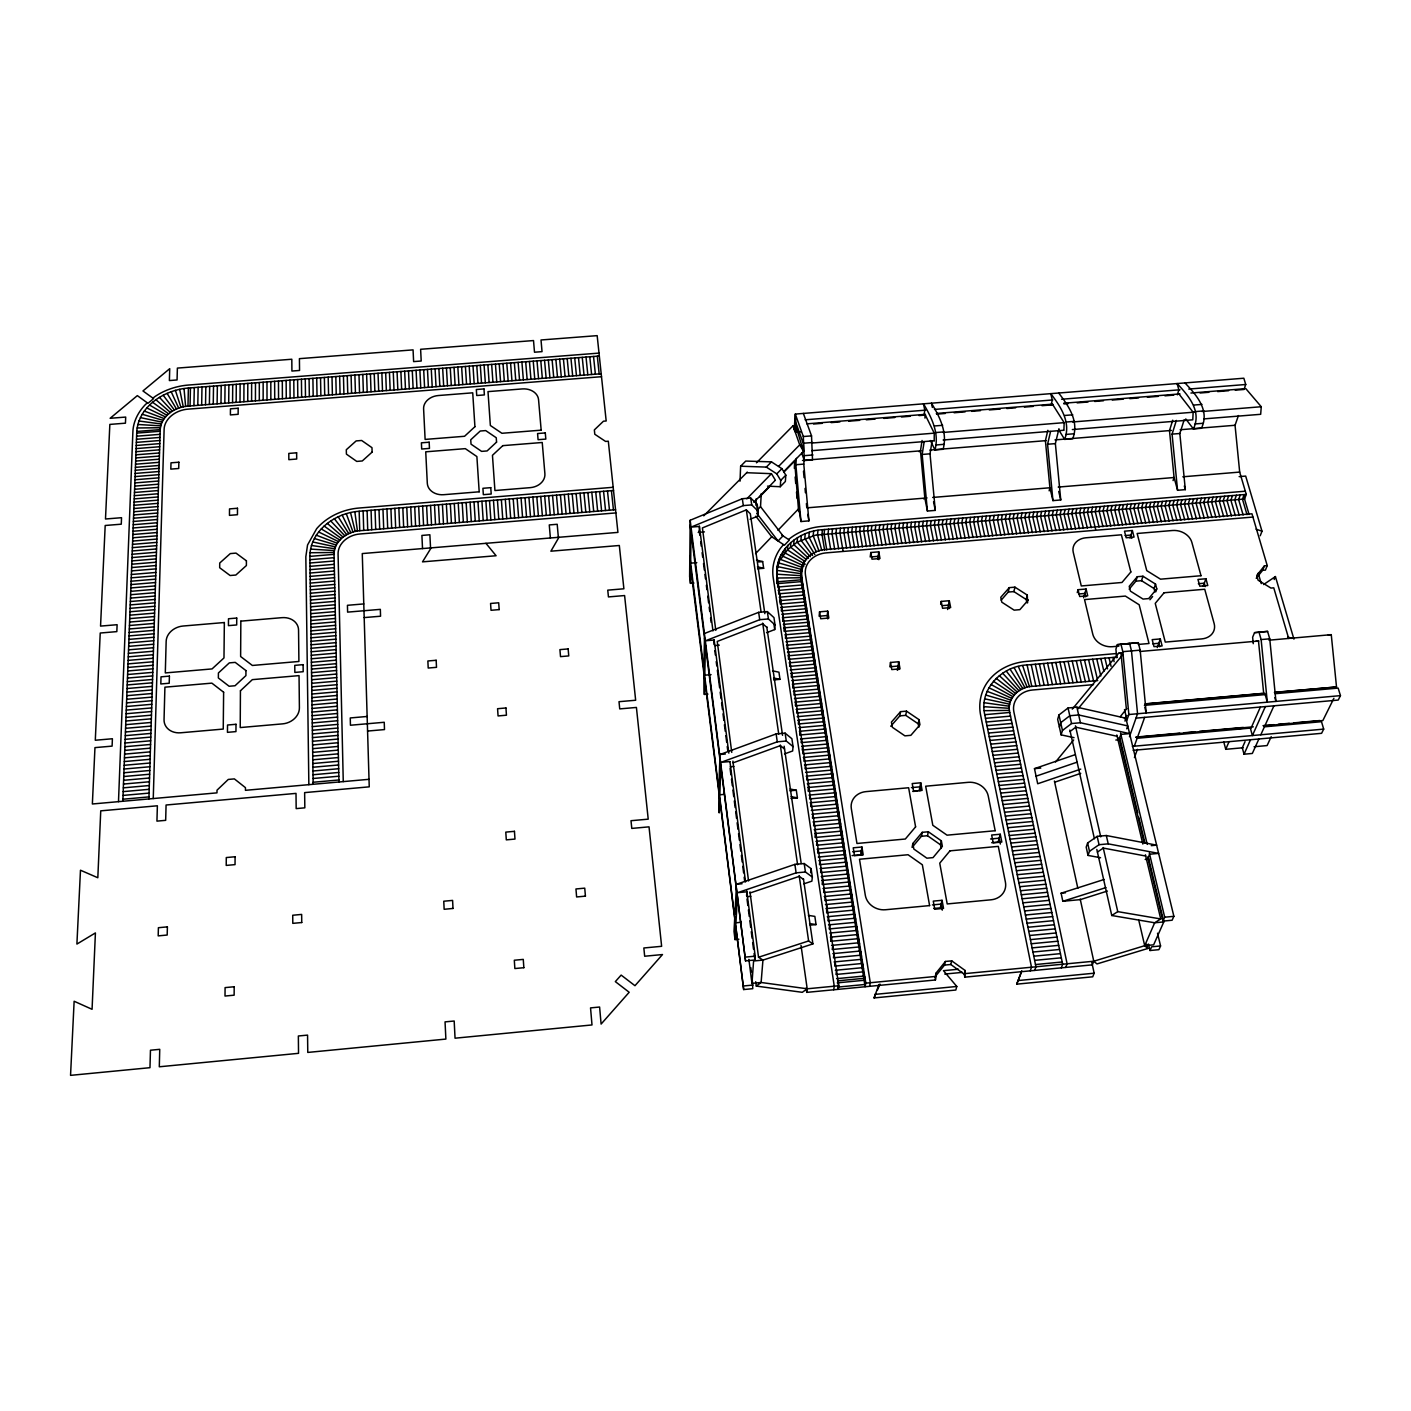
<?xml version="1.0" encoding="UTF-8"?>
<svg xmlns="http://www.w3.org/2000/svg" width="1411" height="1411" viewBox="0 0 1411 1411"><rect width="100%" height="100%" fill="white"/><g stroke="black" fill="none" stroke-linecap="round" stroke-linejoin="round"><path stroke-width="1.5" d="M259.307 400.53L259.307 382.522M251.599 401.13L251.634 383.104M255.444 400.83L255.479 382.822M924.981 418.115L924.999 414.375L934.241 433.159L934.205 440.743M247.736 401.429L247.807 383.404M932.354 407.444L931.472 403.193C939.849 417.092 947.698 432.63 943.095 449.28L934.964 449.933C939.444 433.318 931.754 417.779 923.5 403.828L924.787 410.213L924.029 415.169M240.011 402.029L240.135 384.004M243.874 401.729L243.962 383.704M236.166 402.347L236.29 384.303M232.568 402.611L232.727 384.586M224.843 403.229L225.054 385.185M228.705 402.929L228.882 384.886M750.105 519.283L757.954 516.073L758.218 511.241L757.213 504.38L750.723 498.03L742.327 498.718L690.173 520.271L689.626 576.658L690.455 583.36L693.947 583.06M690.455 583.36L690.632 567.716M691.002 531.894L690.667 563.165L696.787 562.654M220.98 403.528L221.21 385.485M213.255 404.128L213.52 386.085M217.118 403.828L217.365 385.785M209.392 404.428L209.675 386.385M699.309 531.206L699.397 526.426L691.055 527.132L743.315 505.597L751.728 504.909L758.218 511.241M205.53 404.745L205.83 386.685M1097.723 680.578L1031.776 686.399C1018.813 686.84 1006.519 699.08 1009.747 712.467L1062.659 964.207L1061.337 967.84M197.787 405.345L198.14 387.284M201.667 405.045L201.985 386.984M193.924 405.645L194.295 387.584M703.772 672.306L704.354 694.424L707.952 694.106M703.86 667.967L704.495 638.019M148.896 798.943L160.219 429.614C161.136 415.839 175.246 407.021 187.98 406.121L188.386 388.043L599.322 356.031M190.062 405.945L190.45 387.884M704.354 694.424L704.689 679.502M705.429 645.321L704.777 675.181L711.073 674.634M1117.177 657.085L1027.102 664.969C1002.339 665.816 978.775 689.062 984.755 714.689L1035.939 966.782L1034.704 970.415M714.019 644.58L714.142 640.03L705.518 640.77L759.718 619.694L768.413 618.953L775.045 624.932L774.71 629.571L766.561 632.71M153.252 798.555L164.117 429.314A23.634 18.184 -13.2 0 1 187.91 409.155L601.509 376.702M1063.912 430.249L1064.159 422.665L1052.43 404.146M1058.673 393.016C1068.815 406.068 1079.344 421.572 1072.73 438.733L1064.652 439.403C1071.143 422.259 1060.79 406.756 1050.754 393.651L1052.289 400.001L1051.142 404.957M718.728 791.165L719.187 812.912L719.698 798.855M718.869 787.073L719.857 758.801M720.845 766.632L719.839 794.781L724.178 794.393M122.828 801.254L136.779 431.466C138.666 405.98 164.787 389.718 188.386 388.043M118.489 801.642L132.881 431.766A55.152 42.436 -13.2 0 1 145.104 404.869L147.291 402.823M740.017 481.186L740.634 466.212L745.749 461.062L771.464 461.873L781.906 468.628L785.821 475.154L785.363 481.486L780.265 486.724L767.549 486.142M755.89 505.261L756.243 498.718M734.708 918.332L734.002 931.419L735.025 939.585L738.87 939.232M734.919 914.522L736.313 888.26M757.037 507.607L757.213 504.38M735.025 939.585L735.748 926.568M737.389 896.655L735.96 922.794L741.357 922.283M756.878 513.498L778.078 540.995L782.999 535.845L760.529 506.672L761.27 493.585M338.957 781.994L334.054 554.364C334.037 540.977 347.3 531.541 359.734 530.73L615.549 509.688M746.595 895.809L746.842 891.805L737.6 892.669L796.104 872.862L805.434 871.998L812.348 877.078L811.872 881.152L803.811 883.85M1184.958 382.928C1196.563 395.115 1210.074 410.478 1201.414 428.274L1193.389 428.926C1201.925 411.183 1188.609 395.803 1177.091 383.545L1178.873 389.859L1177.338 394.833M313.154 784.287L309.873 556.375C310.014 530.801 335.395 512.81 359.17 511.258L613.52 490.481M752.204 978.528L752.769 988.688L743.668 989.552L689.82 556.41M746.701 890.676L755.202 956.164L754.92 959.991L745.555 960.891L690.173 520.271M780.265 486.724L780.706 480.41L776.773 473.867L766.332 467.094L740.634 466.212M776.791 572.707C776.315 548.473 799.79 530.906 822.419 529.707L1246.266 494.414L1239.687 472.085L1235.048 425.275L1238.452 415.539M776.755 576.535L776.967 573.554M801.713 577.152L801.325 581.614L777.214 583.66L776.826 571.631M778.237 562.195L777.92 566.675L801.519 571.631L801.907 567.151M777.214 583.66L777.514 579.198M779.454 558.544L779.137 563.042L802.154 569.674L801.042 579.815L865.119 986.748L865.79 983.167L801.43 575.353C799.102 561.366 812.648 550.061 825.717 549.549L1251.963 513.798L1267.237 565.617L1265.42 570.097L1262.633 570.326L1256.213 578.281M777.814 585.547L778.025 582.584M803.318 587.329L802.93 591.756L778.731 593.819L778.537 585.988M780.936 554.982L777.002 570.397L801.042 573.642M778.731 593.819L779.048 589.375M782.982 551.63L782.646 556.128L804.041 565.934M804.94 597.541L804.535 601.968L780.265 604.031L780.089 596.2M777.249 577.399L838.769 985.76L807.198 988.794L761.111 982.479L751.957 983.361L753.597 960.997L762.945 960.097L812.895 943.906L803.423 878.718M780.371 602.568L780.6 599.622M785.274 548.42L784.939 552.918L805.258 564.188M794.146 429.861L795.31 414.076L1243.832 378.219L1245.737 384.498L1244.008 389.471L1235.225 390.177M781.623 606.483L781.306 610.875L805.61 608.811L806.016 604.402M795.31 431.925L795.769 425.716L803.547 451.344L783.969 471.397M807.656 614.72L807.233 619.112L782.858 621.21L782.664 613.362M787.832 545.334L787.479 549.849L780.618 559.479L802.947 567.751M782.858 621.21L783.193 616.819M804.305 457.746L803.776 464.096L808.909 520.871L800.972 521.541L795.857 464.73L796.351 458.381M809.244 624.861L808.838 629.235L784.375 631.334L784.199 623.503M790.848 542.582L790.495 547.098L806.633 559.761M784.375 631.334L784.71 626.978M1190.937 393.034L1245.807 388.625L1261.258 406.738L1260.676 414.305L1203.742 418.908M785.768 633.945L785.416 638.301L809.932 636.185L810.337 631.828M794.076 540.007L793.705 544.523L808.503 558.262M787.356 644.439L787.003 648.778L811.572 646.644L811.995 642.305M798.644 511.558L794.622 461.062L783.987 471.962M797.497 537.609L797.127 542.141L810.355 556.71M813.671 652.87L813.23 657.191L788.59 659.325L788.414 651.476M803.353 413.423L811.537 435.876L812.507 459.898L804.323 460.55L803.318 436.528L795.31 414.076L795.998 425.434L794.957 419.014M788.59 659.325L788.943 655.004M790.001 662.094L789.649 666.398L814.341 664.246L814.782 659.942M801.289 535.616L800.901 540.148L812.56 555.546M777.32 565.917L776.685 574.189L800.884 575.688L801.43 569.162M791.624 672.765L791.254 677.051L816.017 674.881L816.458 670.595M801.272 573.272L800.884 577.752L776.667 578.016M801.43 575.353L801.042 579.815L776.932 581.843M805.222 533.834L804.817 538.367L814.852 554.505M818.151 681.319L817.71 685.587L792.859 687.774L792.7 679.926M803.088 566.252L803.335 563.254M792.859 687.774L793.229 683.506M802.259 580.538L801.871 584.983L777.708 587.047M804.164 564.435L804.429 561.455M802.788 583.925L802.4 588.369L778.219 590.433M794.322 690.702L793.934 694.953L818.839 692.766L819.297 688.515M803.864 590.715L803.459 595.16L779.242 597.223M809.297 532.282L808.891 536.815L816.316 551.719M804.393 594.137L804.005 598.564L779.754 600.627M821.008 699.345L820.532 703.578L795.575 705.782L795.398 697.934M795.575 705.782L795.945 701.549M805.469 600.963L805.081 605.39L780.777 607.453M725.342 754.021L720.016 754.497L776.138 733.932L785.116 733.138L791.888 738.747L793.053 746.595L792.647 750.969L784.551 753.897M797.056 708.833L796.651 713.031L821.678 710.827L822.154 706.611M806.563 607.824L806.157 612.233L781.817 614.314M813.6 531.189L813.177 535.721L819.033 551.031M807.11 611.28L806.686 615.672L782.329 617.753M798.697 719.786L798.309 723.984L823.407 721.744L823.883 717.564M808.15 617.93L807.745 622.322L783.334 624.403M808.697 621.387L808.291 625.779L783.846 627.877M817.974 530.342L817.533 534.875L821.802 550.484M825.611 728.57L825.135 732.75L799.966 734.99L799.808 727.141M809.791 628.336L809.385 632.71L784.904 634.809M799.966 734.99L800.354 730.827M810.902 635.303L810.478 639.659L785.945 641.776M801.519 738.482L801.113 742.627L826.335 740.369L826.811 736.225M811.448 638.813L811.025 643.151L786.474 645.268M822.419 529.707L821.978 534.258L824.606 550.096M812.56 645.815L812.119 650.154L787.532 652.288M802.63 745.89L802.224 750.035L827.499 747.777L827.992 743.632M824.553 529.531L824.095 534.081L826.74 549.92M813.106 649.342L812.683 653.663L788.061 655.798M803.194 749.629L802.788 753.739L828.081 751.481L828.574 747.354M814.218 656.397L813.794 660.718L789.119 662.853M804.323 757.09L803.9 761.199L829.245 758.924L829.756 754.814M819.562 611.827L819.121 616.219L827.234 615.531L827.71 611.139L819.562 611.827L820.691 618.741L828.839 618.036L827.71 611.139M828.522 529.213L828.063 533.746L830.709 549.585M815.346 663.487L814.905 667.791L790.178 669.943M805.452 764.586L805.028 768.678L830.426 766.402L830.938 762.293M815.911 667.033L815.452 671.336L790.707 673.488M817.022 674.176L816.581 678.444L791.783 680.613M832.49 528.878L832.014 533.411L834.695 549.249M807.145 775.891L806.722 779.966L832.208 777.673L832.719 773.598M817.586 677.739L817.145 682.007L792.329 684.194M834.501 784.957L833.989 789.014L808.432 791.324L808.291 783.475M818.733 684.917L818.274 689.168L793.405 691.355M836.458 528.543L835.982 533.093L838.663 548.914M808.432 791.324L808.873 787.285M819.862 692.113L819.403 696.364L794.481 698.551M820.426 695.729L819.967 699.962L795.028 702.167M810.02 794.904L809.579 798.926L835.189 796.598L835.718 792.576M840.427 528.208L839.933 532.758L842.984 550.555M821.572 702.978L821.114 707.193L796.121 709.398M811.166 802.559L810.725 806.581L836.388 804.235L836.917 800.213M822.719 710.244L822.243 714.46L797.197 716.682M823.301 713.895L822.825 718.093L797.762 720.315M844.395 527.89L843.884 532.423L846.618 548.244M812.912 814.112L812.454 818.098L838.205 815.752L838.734 811.748M824.447 721.215L823.971 725.413L798.855 727.635M825.029 724.901L824.553 729.064L799.402 731.304M814.076 821.855L813.618 825.823L839.422 823.46L839.951 819.474M848.364 527.555L847.835 532.106L850.586 547.909M826.229 732.521L825.752 736.683L800.548 738.941M841.803 831.132L841.238 835.083L815.364 837.464L815.241 829.615M810.62 872.739L811.096 868.647L804.199 863.532L794.887 864.379L736.542 884.256L742.063 883.745M815.364 837.464L815.84 833.513M852.332 527.22L851.803 531.771L854.555 547.574M827.41 739.928L826.917 744.073L801.66 746.331M817.004 841.344L816.546 845.26L842.473 842.878L843.02 838.945M829.157 751.075L828.663 755.202L803.335 757.478M856.301 526.903L855.754 531.436L858.523 547.239M818.186 849.193L817.727 853.108L843.707 850.71L844.272 846.794M830.338 758.554L829.844 762.663L804.464 764.938M860.269 526.568L859.705 531.118L862.491 546.904M831.52 766.05L831.026 770.141L805.593 772.434M819.932 860.763L819.456 864.643L845.524 862.227L846.089 858.329M832.12 769.824L831.608 773.898L806.157 776.191M821.131 868.7L820.638 872.562L846.759 870.128L847.341 866.266M864.22 526.232L863.655 530.783L866.477 546.586M833.319 777.373L832.79 781.447L807.286 783.74M1080.191 899.019L1093.772 961.226L1092.343 964.859L964.807 977.153L965.265 970.574L951.737 960.856L945.423 961.455L935.793 973.396L935.422 979.975L806.739 992.374L807.198 988.794L801.007 945.37M833.919 781.165L833.39 785.221L807.868 787.532M849.228 878.206L848.646 882.051L822.437 884.503L822.331 876.672M868.188 525.897L867.606 530.448L870.446 546.251M822.437 884.503L822.93 880.658M835.118 788.767L834.589 792.806L808.997 795.116M824.147 888.683L823.636 892.51L849.898 890.041L850.48 886.231M836.317 796.386L835.788 800.425L810.143 802.753M871.857 525.597L871.275 530.148L874.115 545.934M837.517 804.058L836.988 808.062L811.307 810.408M870.199 557.01L870.799 552.512L878.788 551.842L879.988 558.509L871.998 559.179L870.799 552.512M825.364 896.743L824.853 900.535L851.168 898.066L851.75 894.274M875.825 525.262L875.226 529.813L878.083 545.598M838.134 807.903L837.587 811.907L811.872 814.253M853.673 906.409L853.073 910.183L826.67 912.67L826.581 904.839M839.351 815.611L838.804 819.597L813.036 821.96M826.67 912.67L827.181 908.896M879.776 524.945L879.159 529.495L882.051 545.281M840.568 823.354L840.021 827.322L814.2 829.686M828.416 917.044L827.904 920.783L854.343 918.296L854.96 914.54M877.748 559.32L878.788 551.842M841.185 827.234L840.639 831.202L814.782 833.566M883.745 524.61L883.11 529.16L886.02 544.946M829.65 925.228L829.121 928.949L855.63 926.445L856.248 922.706M842.42 835.03L841.856 838.981L815.946 841.362M887.695 524.275L887.06 528.825L889.988 544.611M843.655 842.861L843.09 846.776L817.128 849.175M858.188 935.034L857.571 938.738L830.973 941.26L830.885 933.429M830.973 941.26L831.502 937.557M891.664 523.957L891.011 528.508L893.939 544.276M844.889 850.727L844.325 854.625L818.309 857.041M845.471 854.378L844.907 858.276L818.856 860.692M832.755 945.829L832.208 949.515L858.858 946.975L859.493 943.289M895.615 523.622L894.944 528.173L897.907 543.94M846.706 862.297L846.141 866.178L820.056 868.594M834.007 954.136L833.46 957.787L860.163 955.247L860.798 951.578M847.958 870.234L847.394 874.097L821.237 876.531M899.565 523.287L898.895 527.837L901.876 543.605M835.259 962.478L834.712 966.112L861.468 963.554L862.121 959.903M848.593 874.22L848.011 878.065L821.837 880.517M903.516 522.97L902.828 527.52L905.827 543.27M849.863 882.21L849.263 886.055L823.036 888.489M833.707 989.781L834.254 986.201L773.21 577.734A56.951 47.304 5.8 0 1 780.512 548.209L783.511 544.593M836.529 970.856L835.965 974.472L862.791 971.897L863.444 968.281M907.485 522.634L906.779 527.185L909.795 542.953M851.115 890.253L850.533 894.063L824.253 896.514M932.089 441.079L930.025 453.813L935.281 510.394L927.415 511.047L924.84 498.101L920.466 450.832L922.071 440.479M838.769 985.76L838.205 989.34L838.416 983.485M911.435 522.299L910.712 526.85L913.746 542.618M852.403 898.313L851.803 902.105L825.453 904.574M927.415 511.047L922.159 454.465L924.17 441.714M890.5 662.465L891.787 669.572L900.042 668.849L898.736 661.741L890.5 662.465L889.83 666.768L898.049 666.045L898.684 669.59M853.038 902.352L852.438 906.144L826.07 908.613M861.927 847.006L863.197 854.89L854.502 855.701L853.232 847.817L861.927 847.006L860.692 854.801L852.068 855.613M915.386 521.982L914.645 526.532L917.697 542.283M854.308 910.465L853.708 914.24L827.287 916.727M919.337 521.647L918.596 526.197L921.665 541.947M855.595 918.614L854.995 922.371L828.504 924.875M897.343 670.331L898.736 661.741M923.288 521.312L922.529 525.862L925.616 541.612M856.9 926.798L856.283 930.537L829.739 933.041M857.535 930.907L856.918 934.629L830.356 937.151M927.239 520.994L926.463 525.545L929.567 541.295M858.84 939.144L858.223 942.848L831.59 945.388M931.172 520.659L930.396 525.209L933.518 540.96M860.146 947.434L859.511 951.102L832.843 953.642M890.747 726.259L899.848 715.871L900.571 711.655L906.479 711.144L919.002 719.628L919.954 724.813L910.853 735.325L904.91 735.854L892.352 727.282L891.435 722.079L900.571 711.655M935.123 520.324L934.347 524.892L937.486 540.625M861.451 955.741L860.816 959.392L834.077 961.949M939.073 520.006L938.28 524.557L941.437 540.29M918.861 727.265L918.226 723.825L905.739 715.342L906.479 711.144M862.774 964.083L862.139 967.717L835.33 970.292M943.024 519.671L942.213 524.222L945.388 539.954M864.096 972.479L863.444 976.095L836.6 978.67M946.957 519.336L946.146 523.904L949.338 539.637M864.767 976.677L864.114 980.292L837.234 982.867M865.419 980.892L864.767 984.49L837.869 987.083M950.908 519.019L950.079 523.569L953.289 539.302M954.841 518.684L953.995 523.252L957.24 538.967M918.226 723.825L919.002 719.628M940.661 604.349L941.225 601.421L949.303 600.716L950.661 607.577L942.566 608.282L941.225 601.421M869.617 986.307L870.287 982.726L805.469 575A24.41 20.265 5.8 0 1 826.264 552.865L1252.933 517.061M958.792 518.366L957.928 522.917L961.173 538.632M962.725 518.031L961.861 522.599L965.124 538.314M947.61 609.517L949.303 600.716M966.676 517.696L965.794 522.264L969.075 537.979M958.457 969.234L943.465 970.68L956.799 986.465L955.829 990.028L874.062 997.93L878.982 984.49M970.609 517.378L969.71 521.929L973.026 537.644M919.125 790.865L920.73 782.788L912.212 783.564L913.57 791.165L922.106 790.389L920.73 782.788M974.542 517.043L973.643 521.611L976.959 537.309M912.864 843.478L912.07 847.394L921.418 836.282L922.23 832.331L928.332 831.767L941.349 840.833L942.372 846.388L933.024 857.623L926.886 858.188L913.834 849.034L912.864 843.478L922.23 832.331M978.493 516.726L977.576 521.276L980.91 536.974M982.426 516.391L981.492 520.959L984.843 536.656M986.36 516.056L985.425 520.624L988.794 536.321M990.293 515.738L989.34 520.306L992.727 535.986M994.226 515.403L993.256 519.971L996.677 535.669M941.137 848.452L940.467 844.766L927.503 835.718L928.332 831.767M998.441 515.05L997.471 519.618L1000.893 535.298M1002.374 514.733L1001.387 519.301L1004.826 534.981M1006.308 514.398L1005.302 518.966L1008.777 534.646M1010.241 514.08L1009.218 518.648L1012.71 534.31M1014.156 513.745L1013.133 518.313L1016.643 533.993M940.467 844.766L941.349 840.833M1018.089 513.428L1017.066 517.978L1020.576 533.658M1022.023 513.093L1020.982 517.661L1024.509 533.323M1025.956 512.775L1024.897 517.326L1028.443 532.988M1001.175 600.151L1008.23 592.073L1009.271 587.646L1014.932 587.152L1027.279 595.072L1027.614 602.832M1047.844 430.302L1045.41 440.691L1049.907 487.765L1052.941 500.623L1060.755 499.97L1055.375 443.618L1058.956 428.715M1029.871 512.44L1028.795 517.008L1032.376 532.67M1052.941 500.623L1047.579 444.253L1050.578 431.484M1026.908 602.709L1026.185 599.499L1013.892 591.597L1014.932 587.152M1033.804 512.105L1032.711 516.673L1036.309 532.335M942.072 900.306L943.536 908.402L934.735 909.231L933.288 901.118L942.072 900.306L940.273 907.855L933.729 908.472M1037.72 511.787L1036.626 516.355L1040.242 532M1041.653 511.452L1040.542 516.02L1044.158 531.682M1049.149 490.834L1049.907 487.765L932.689 497.448M1045.569 511.135L1044.457 515.703L1048.091 531.347M1026.185 599.499L1027.279 595.072M1049.484 510.8L1048.355 515.368L1052.024 531.012M935.422 979.975L935.793 973.396M1053.417 510.482L1052.271 515.05L1055.939 530.695M1057.333 510.147L1056.186 514.715L1059.873 530.36M934.893 977.012L944.506 965.089L945.423 961.455M1061.248 509.83L1060.084 514.398L1063.806 530.025M1065.164 509.494L1064 514.08L1067.721 529.707M964.807 977.153L964.26 974.19L950.785 964.489L951.737 960.856M1069.079 509.177L1067.898 513.745L1071.655 529.372M1072.995 508.842L1071.796 513.428L1075.57 529.037M1076.91 508.524L1075.711 513.093L1079.486 528.719M1080.826 508.189L1079.609 512.775L1083.419 528.384M1084.742 507.872L1083.507 512.44L1087.334 528.049M1088.657 507.537L1087.405 512.122L1091.25 527.732M1000.258 834.236L1001.828 842.05L993.203 842.861L991.651 835.03L1000.258 834.236L998.124 842.085L991.704 842.684M964.26 974.19L965.265 970.574M1092.573 507.219L1091.32 511.787L1095.641 529.354M1096.488 506.902L1095.218 511.47L1099.081 527.079M1100.386 506.567L1099.116 511.135L1102.996 526.744M1077.246 592.655L1078.075 589.692L1086.1 589.022L1087.722 595.83L1079.697 596.518L1078.075 589.692M1104.302 506.249L1103.014 510.817L1106.912 526.409M1108.217 505.914L1106.912 510.5L1110.827 526.091M1083.577 597.858L1086.1 589.022M1112.115 505.597L1110.81 510.165L1114.743 525.756M1116.03 505.261L1114.69 509.847L1118.658 525.439M1119.928 504.944L1118.588 509.512L1122.574 525.104M1147.654 857.041L1162.981 921.118L1172.118 920.237L1173.881 916.321L1125.872 718.217L1076.875 707.193L1068.039 707.987L1058.973 714.954L1057.668 719.381L1061.125 734.866L1074.018 737.653M1123.562 504.644L1122.204 509.212L1126.19 524.804M1059.396 727.106L1060.702 722.697L1069.803 715.747L1078.657 714.954L1127.724 725.907L1126.719 728.817M1127.46 504.309L1126.101 508.895L1130.105 524.469M1061.125 734.866L1062.448 730.457L1058.973 714.954M1131.357 503.992L1129.982 508.56L1134.021 524.151M1135.255 503.656L1133.88 508.242L1137.919 523.816M1139.171 503.339L1137.777 507.925L1141.834 523.481M1130.052 538.067L1132.363 530.518L1124.496 531.189L1126.172 537.767L1134.056 537.097L1132.363 530.518M1143.069 503.021L1141.658 507.59L1145.732 523.164M1146.967 502.686L1145.538 507.272L1149.648 522.828M1172.717 420.196L1169.49 430.602L1174.075 477.518L1177.568 490.287L1185.328 489.635L1179.843 433.494L1184.182 419.79M1150.865 502.369L1149.436 506.955L1153.545 522.511M1177.568 490.287L1172.082 434.129L1176.368 420.425M1154.762 502.034L1153.316 506.62L1157.461 522.176M1158.66 501.716L1157.214 506.302L1161.359 521.858M1129.153 589.181L1135.89 581.156L1137.319 576.711L1142.945 576.235L1155.521 584.083L1156.773 588.881L1155.785 591.844M1162.558 501.399L1161.094 505.967L1165.257 521.523M1144.815 707.264L1146.226 712.978L1140.159 650.154L1138.289 642.675L1117.371 644.633L1115.907 649.201L1116.736 657.791M1166.456 501.064L1164.975 505.649L1169.155 521.188M1173.07 480.587L1174.075 477.518L1058.215 487.077M1135.89 581.156L1141.517 580.679L1142.945 576.235M1170.354 500.746L1168.855 505.332L1173.07 520.871M1174.234 500.411L1172.735 504.997L1176.968 520.536M1091.867 962.637L1094.16 973.202L1092.731 976.8L1016.731 984.155L1021.758 970.733M1178.132 500.094L1176.615 504.679L1180.866 520.218M1182.03 499.776L1180.496 504.362L1184.764 519.883M1154.868 591.72L1154.039 588.528L1155.521 584.083M1185.91 499.441L1184.376 504.027L1188.662 519.565M1030.259 970.839L1031.494 967.223L980.592 715.06C978.511 704.53 980.433 693.33 986.13 684.194A57.869 48.856 15.5 0 1 1026.344 661.424L1115.784 653.593M1189.808 499.124L1188.256 503.709L1192.56 519.23M1193.688 498.806L1192.136 503.392L1196.44 518.913M1197.586 498.471L1196.017 503.057L1200.338 518.578M1124.955 721.109L1126.313 717.141L1124.479 709.557M1201.466 498.154L1199.897 502.739L1204.236 518.26M1119.364 738.747L1120.863 734.39L1129.594 733.614L1080.438 722.749L1071.566 723.543L1062.448 730.457M1126.701 720.756L1128.871 714.53L1122.803 651.67L1120.969 644.192M1205.364 497.818L1203.759 502.422L1208.133 517.925M1151.235 845.648L1156.632 845.154L1106.312 835.524L1097.158 836.37L1087.634 842.984L1086.188 847.129L1088.022 855.419L1100.58 857.729M1209.245 497.501L1207.64 502.087L1212.014 517.608M1157.285 647.596L1160.301 638.936L1152.187 639.642L1153.986 646.661L1162.117 645.956L1160.301 638.936M1213.125 497.183L1211.52 501.769L1215.912 517.273M1129.47 736.665L1137.548 713.754L1131.481 650.912L1129.629 643.434L1125.978 643.875M1088.022 855.419L1089.486 851.292L1087.634 842.984M1217.023 496.848L1215.382 501.452L1219.81 516.955M1220.903 496.531L1219.263 501.117L1223.69 516.62M1134.303 746.19L1144.656 717.37M1224.783 496.213L1223.125 500.799L1227.588 516.303M1228.664 495.878L1227.006 500.482L1231.468 515.967M1134.426 757.584L1137.425 749.329M1232.544 495.561L1230.868 500.147L1235.348 515.65M1203.213 586.165L1205.929 578.757L1197.957 579.445L1199.809 586.2L1207.781 585.53L1205.929 578.757M1236.424 495.243L1234.731 499.829L1239.246 515.315M1065.764 967.417L1067.104 963.784L1013.909 712.096A23.67 19.983 15.5 0 1 1014.862 701.761L1016.061 699.433A23.67 19.983 15.5 0 1 1032.57 689.997L1093.543 684.617M1240.304 494.908L1238.611 499.512L1243.126 514.997M1244.185 494.591L1242.474 499.194L1247.007 514.662M1246.266 494.414L1244.537 499.018L815.311 535.175L797.127 542.141L787.479 549.849L804.887 561.366M1016.731 984.155L1021.335 972.373M1260.235 535.739L1261.998 531.241L1245.684 476.089L1239.14 476.618M1262.633 570.326L1264.432 565.864L1267.237 565.617M1147.954 858.294L1149.612 854.219L1158.625 853.39L1108.217 843.849L1099.046 844.713L1089.486 851.292M1274.204 579.533L1275.421 576.57L1293.94 639.148M1274.874 697.616L1275.95 701.408L1269.741 638.813L1267.589 631.387L1254.538 632.657L1252.633 637.261L1253.268 643.681M874.062 997.93L875.755 993.979M877.448 990.028L879.988 984.102M1243.162 747.742L1225.753 749.312L1228.805 742.221M965.812 973.537L1093.772 961.226L1144.709 945.687L1154.674 922.776L1160.724 918.949L1145.397 854.784M1160.565 945.952L1158.89 949.674L1149.983 950.52L1151.623 946.816L1160.565 945.952L1157.531 933.2M1162.981 921.118L1164.71 917.203L1149.312 852.985M1148.483 857.87L1163.793 921.912L1153.651 944.823L1144.709 945.687L1138.748 920.131M1245.049 741.639L1242.297 747.812L1244.043 754.215L1252.333 753.456L1258.894 738.976M1251.557 726.982L1260.393 707.034M1244.043 754.215L1250.516 739.734M1265.35 706.576L1252.404 735.554L1250.34 728.094M1260.799 734.796L1273.939 705.817M1271.205 736.683L1267.096 745.572L1254.044 746.754M1333.906 698.286L1322.848 720.562L1264.15 725.854M1264.45 726.824L1321.507 721.691L1323.694 729.117L1321.596 733.314L1133.139 750.335M1275.015 693.718L1338.157 688.092L1340.45 695.641L1338.228 700.068L1135.996 718.146M558.968 537.274L550.89 551.19L619.323 545.493L623.891 588.793L607.753 590.151L608.441 596.924L624.597 595.548L635.655 700.244L619.006 701.69L619.729 708.904L636.414 707.44L648.213 819.156L630.999 820.708L631.793 828.416L649.025 826.846L661.636 946.305L643.839 947.98L644.668 956.235L662.5 954.542L634.968 985.707L621.14 975.089L615.337 981.615L629.183 992.268L601.104 1024.069L599.604 1007.031L590.539 1007.895L592.003 1024.95L455.047 1038.196L454.183 1021.017L445.047 1021.881L445.876 1039.078L307.774 1052.43L307.563 1035.11L298.356 1035.991L298.532 1053.329L159.302 1066.787L159.743 1049.325L150.466 1050.225L149.972 1067.686L70.55 1075.358L74.13 1001.246L92.068 1009.306L95.419 932.918L76.9 944.082L80.48 870.217L97.818 877.748L100.745 810.849L157.379 805.787L156.938 821.131L165.669 820.338L166.075 805.011L296.01 793.388L296.169 808.609L304.829 807.833L304.635 792.612L369.241 786.844L362.274 553.571L617.93 532.388L608.317 441.202L605.584 441.431L594.789 434.253L594.348 429.914L603.467 421.201L606.183 420.989L597.17 335.642L541.013 339.98L542.036 351.639L534.504 352.221L533.517 340.562L420.619 349.293L421.201 361.022L413.617 361.604L413.07 349.875L299.414 358.659L299.555 370.458L291.918 371.058L291.812 359.241L177.38 368.095L177.063 379.965L169.391 380.564L169.726 368.677L142.952 390.953L153.587 398.607L147.979 403.317L137.343 395.627L110.129 418.291L125.702 417.074L125.438 423.177L109.846 424.411L105.49 519.001L121.54 517.696L121.275 524.186L105.19 525.492L100.551 626.096L117.113 624.703L116.831 631.617L100.234 633.028L95.295 740.246L112.404 738.747L112.104 746.119L94.96 747.618L92.368 803.988L216.977 792.859L217.012 790.178L228.282 779.436L234.367 778.89L245.461 787.655L245.443 790.319L369.012 779.313M431.166 547.856L422.524 561.86L496.09 555.74L485.948 543.323M1264.432 565.864L1256.725 575.423L1258.101 580.186L1270.958 588.07L1273.763 587.823L1288.684 638.46M1120.228 716.7L1126.789 708.622M1124.426 718.64L1127.036 715.412M1055.534 762.011L1073.648 739.964M1078.039 708.798L1122.944 654.475M1072.272 709.151L1118.517 653.328L1120.969 653.064L1126.366 709.133M1156.773 588.881L1148.695 598.581L1143.033 599.075L1130.423 591.138L1129.206 586.341L1137.319 576.711M1149.93 599.763L1152.611 596.536M1028.354 599.904L1019.871 609.658L1014.156 610.152L1001.81 602.18L1000.769 597.329L1009.271 587.646M794.622 461.062L794.375 468.417M755.555 553.623L771.993 536.497M777.972 530.289L798.891 508.507L800.972 521.541M780.706 480.41L785.821 475.154M756.79 510.5L760.529 506.672M776.773 473.867L781.906 468.628M753.844 502.263L774.921 480.657M759.7 496.848L770.318 485.948M746.825 498.824L771.006 474.149M778.555 466.424L799.702 444.835L793.035 425.752L756.437 462.826M766.332 467.094L771.464 461.873M703.754 515.826L747.301 472.085M788.643 539.584L789.507 538.773A56.951 47.304 5.8 0 1 821.89 526.426L1245.313 491.204M1070.173 731.427L1075.746 727.194L1117.124 736.277M152.899 398.114L155.369 396.279A55.152 42.436 -13.2 0 1 188.457 385.044L599.005 353.103M755.714 981.721L756.278 986.077L761.111 982.479L762.945 960.097L758.536 957.24L749.982 891.858M919.196 451.767L920.466 450.832M807.198 988.794L802.295 992.321L756.278 986.077M1097.423 852.085L1103.279 848.064L1145.697 856.036M1263.568 584.56L1275.421 576.57M1096.823 849.422L1111.762 915.51L1117.759 911.629L1160.724 918.949M923.552 498.859L924.84 498.101M764.85 613.679L750.317 513.745L746.331 509.882L702.413 527.926L715.8 630.347M704.583 633.451L758.659 612.339L767.337 611.598L773.969 617.612L775.045 624.932M793.053 746.595L786.28 741.022L777.267 741.816L721.003 762.346L729.928 761.552M733.12 762.822L780.389 745.625L784.551 749.029M1080.755 769.118L1037.702 783.758L1034.475 768.642L1075.27 754.638M1036.08 776.173L1076.981 762.205M1054.67 782.205L1080.755 773.351M750.123 892.969L799.279 876.354L803.529 879.459M758.536 957.24L808.609 940.961L812.895 943.906M1107.388 891.046L1080.315 899.618L1062.818 901.276L1061.107 893.198L1104.107 879.476M1062.818 901.276L1105.942 887.59M1146.773 944.241L1147.76 948.492L1096.964 963.942L1093.772 961.226M1138.289 642.675L1117.371 644.633M1267.589 631.387L1254.538 632.657M1255.755 641.317L1258.489 641.035L1263.692 693.454L1260.94 693.542M1328.245 634.968L1331.261 634.668L1336.517 686.981L1275.667 692.395M874.749 994.402L956.799 986.465M1017.895 980.574L1094.16 973.202M1025.427 915.016L1051.795 912.511M1026.256 919.09L1052.659 916.586M1027.085 923.182L1053.506 920.66M1027.913 927.274L1054.37 924.752M745.802 957.064L755.202 956.164M1164.71 917.203L1173.881 916.321M1028.76 931.383L1055.234 928.861M1163.793 921.912L1154.674 922.776L1111.762 915.51M1029.589 935.493L1056.098 932.971M1030.418 939.62L1056.962 937.08M1031.265 943.747L1057.827 941.208M1032.111 947.892L1058.691 945.352M1032.94 952.037L1059.573 949.48M1033.787 956.199L1060.437 953.642M944.506 965.089L950.785 964.489M743.914 985.936L753.051 985.054M1034.633 960.362L1061.319 957.804M837.552 980.857L863.179 978.405M1035.48 964.542L1062.183 961.985M944.753 974.066L962.284 972.391M865.79 983.167L936.322 976.377M1118.517 653.328L1122.398 652.958M1014.015 858.823L1039.995 856.406M1014.826 862.774L1040.824 860.357M1015.638 866.742L1041.671 864.308M1016.431 870.71L1042.5 868.276M747.142 896.673L750.811 896.32M1145.185 859.458L1148.783 859.123M1017.243 874.697L1043.329 872.263M1018.054 878.7L1044.175 876.249M1018.865 882.686L1045.004 880.235M1019.677 886.708L1045.851 884.238M1020.506 890.729L1046.697 888.26M1021.317 894.75L1047.544 892.281M932.406 904.91L941.172 904.081L942.266 910.148M1061.107 893.198L1065.464 892.793M1022.128 898.789L1048.391 896.302M1022.957 902.828L1049.237 900.341M810.126 925.14L816.052 924.575L814.852 916.392L808.38 915.386M1023.786 906.885L1050.084 904.398M1024.598 910.942L1050.948 908.455M1002.233 800.725L1027.808 798.379M1003.009 804.552L1028.619 802.206M1003.785 808.397L1029.413 806.051M1004.561 812.26L1030.224 809.896M1005.355 816.105L1031.035 813.759M1006.131 819.985L1031.847 817.622M1006.925 823.848L1032.658 821.484M1007.719 827.746L1033.487 825.364M921.418 836.282L927.503 835.718M1008.495 831.626L1034.298 829.245M1009.288 835.524L1035.11 833.143M852.65 851.715L861.31 850.921L861.945 854.854M990.593 838.963L999.182 838.169L1000.364 844.025M1010.029 839.157L1035.868 836.758M1010.823 843.072L1036.697 840.674M1011.616 847.006L1037.526 844.589M1012.428 850.921L1038.337 848.522M1013.221 854.872L1039.166 852.456M989.993 740.44L1015.162 738.182M730.281 766.773L733.843 766.455M990.734 744.144L1015.938 741.886M991.492 747.865L1016.714 745.608M1135.996 737.071L1179.79 733.138M1184.164 732.75L1195.117 731.762M1199.491 731.374L1243.285 727.423M1263.004 725.66L1273.939 724.672M1278.331 724.284L1289.266 723.296M1293.658 722.891L1319.938 720.527M1135.89 737.389L1253.285 726.824M1231.186 729.311L1243.691 728.182M1264.521 726.312L1270.764 725.748M1115.836 740.034L1120.175 739.646M1137.213 738.27L1251.292 728.005M992.25 751.587L1017.49 749.329M993.009 755.326L1018.283 753.051M1132.363 746.366L1323.694 729.117M993.767 759.065L1019.059 756.79M994.526 762.822L1019.853 760.529M995.302 766.561L1020.647 764.268M996.06 770.335L1021.423 768.043M789.86 790.795L796.298 790.213L797.409 797.85L790.971 798.432M1034.475 768.642L1040.807 768.06M996.819 774.11L1022.217 771.799M997.595 777.884L1023.01 775.574M911.435 787.62L919.919 786.844L920.607 790.636M998.353 781.676L1023.804 779.348M912.794 791.448L917.009 791.06M999.129 785.468L1024.598 783.14M999.905 789.26L1025.409 786.95M1000.681 793.07L1026.203 790.742M1001.457 796.898L1027.014 794.569M124.468 757.83L150.236 755.573M312.536 741.286L338.04 739.047M124.327 761.552L150.113 759.294M312.589 744.973L338.111 742.733M124.186 765.291L150.007 763.016M312.642 748.677L338.199 746.419M124.045 769.03L149.883 766.755M312.695 752.363L338.27 750.105M123.903 772.769L149.778 770.494M312.748 756.084L338.358 753.827M123.762 776.526L149.654 774.233M312.801 759.806L338.428 757.531M123.621 780.301L149.548 777.99M312.854 763.527L338.517 761.252M123.48 784.057L149.425 781.765M312.907 767.249L338.587 764.974M899.848 715.871L905.739 715.342M123.339 787.849L149.319 785.539M312.96 771.006L338.675 768.713M984.755 714.689L1009.747 712.467M123.198 791.624L149.196 789.313M313.013 774.745L338.746 772.452M1145.309 703.824L1261.275 693.506M1274.398 692.342L1336.517 686.981M985.495 718.34L1010.523 716.118M1145.291 704.001L1264.803 693.365M123.057 795.416L149.09 793.105M313.083 778.502L338.834 776.209M1144.392 705.359L1266.302 694.494M986.254 722.009L1011.281 719.786M122.916 799.226L148.966 796.898M313.136 782.258L338.922 779.966M986.995 725.677L1012.057 723.437M1128.871 714.53L1340.45 695.641M987.735 729.364L1012.833 727.124M988.494 733.05L1013.609 730.792M989.234 736.736L1014.386 734.496M126.814 695.694L152.123 693.506M311.655 679.749L336.7 677.58M714.989 645.55L719.275 645.18M126.673 699.292L152.018 697.105M311.708 683.312L336.788 681.143M126.549 702.89L151.912 700.703M311.76 686.875L336.859 684.705M126.408 706.505L151.806 704.301M311.813 690.455L336.947 688.268M126.267 710.121L151.683 707.916M311.849 694.036L337.017 691.849M126.126 713.737L151.577 711.532M311.902 697.634L337.088 695.447M126.002 717.37L151.471 715.165M311.954 701.214L337.176 699.027M125.861 721.021L151.365 718.799M312.007 704.83L337.247 702.625M125.72 724.672L151.242 722.45M312.06 708.445L337.317 706.241M125.579 728.323L151.136 726.101M312.113 712.061L337.405 709.856M125.438 731.992L151.03 729.752M312.166 715.694L337.476 713.472M1118.87 646.132L1112.415 646.697A16.791 13.757 16 0 1 1092.767 634.121L1084.53 599.587L1125.378 596.077L1139.171 604.772L1149.013 643.504L1138.254 644.439M1152.716 643.804L1158.784 643.275L1159.683 646.785M125.314 735.66L150.906 733.42M312.219 719.328L337.564 717.105M773.757 679.89L779.983 679.344L778.943 672.2L772.575 670.825M367.142 716.471L350.263 717.952L350.439 725.236L384.233 722.273L384.498 729.575L367.565 731.057M1122.803 651.67L1140.159 650.154M1259 632.146L1261.134 639.571L1269.741 638.813M125.173 739.329L150.801 737.089M312.272 722.961L337.635 720.739M1139.859 651.494L1258.824 641M1268.983 640.188L1331.261 634.668M125.032 743.015L150.677 740.775M312.325 726.612L337.723 724.39M124.891 746.719L150.571 744.461M312.378 730.263L337.793 728.041M124.75 750.405L150.466 748.147M312.431 733.932L337.882 731.709M124.609 754.127L150.342 751.851M312.484 737.6L337.952 735.378M129.071 635.902L153.958 633.786M310.79 620.523L335.43 618.441M364.179 617.595L380.564 616.219L380.335 609.358L347.6 612.127L347.441 605.301L363.773 603.926M128.948 639.377L153.852 637.261M310.843 623.962L335.501 621.881M128.807 642.852L153.746 640.735M310.896 627.419L335.589 625.32M128.683 646.344L153.64 644.227M310.949 630.876L335.659 628.777M128.542 649.836L153.534 647.72M311.002 634.333L335.73 632.234M128.419 653.346L153.429 651.212M311.037 637.807L335.8 635.691M128.278 656.856L153.323 654.722M311.09 641.282L335.889 639.165M128.154 660.383L153.217 658.231M311.143 644.774L335.959 642.658M128.013 663.893L153.111 661.759M311.196 648.266L336.03 646.132M1008.23 592.073L1013.892 591.597M127.89 667.438L152.988 665.286M311.249 651.759L336.1 649.624M127.748 670.966L152.882 668.814M311.302 655.268L336.188 653.134M127.607 674.511L152.776 672.359M311.355 658.778L336.259 656.644M942.407 605.654L948.457 605.143L949.127 608.564M1078.833 593.96L1084.83 593.449L1085.641 596.853M1198.345 583.713L1204.288 583.202L1205.223 586.588M127.484 678.074L152.67 675.904M311.39 662.288L336.329 660.154M127.343 681.636L152.564 679.467M311.443 665.816L336.4 663.681M127.219 684.952L152.459 682.783M311.496 669.096L336.471 666.962M127.078 688.515L152.353 686.346M311.549 672.641L336.559 670.49M126.955 692.095L152.247 689.926M311.602 676.186L336.629 674.035M131.382 574.489L155.845 572.46M309.909 559.691L334.125 557.68M131.258 577.84L155.739 575.811M309.961 563.007L334.195 560.996M698.18 532.388L704.424 531.876M131.135 581.209L155.633 579.163M310.014 566.34L334.266 564.329M131.011 584.577L155.527 582.531M310.067 569.674L334.336 567.663M130.888 587.946L155.422 585.9M310.103 573.025L334.407 570.996M130.747 591.332L155.316 589.287M310.155 576.376L334.478 574.348M130.623 594.719L155.228 592.673M310.208 579.727L334.548 577.699M130.5 598.105L155.122 596.059M310.261 583.096L334.636 581.05M130.376 601.509L155.016 599.446M310.297 586.465L334.707 584.419M130.235 604.913L154.91 602.85M310.349 589.833L334.777 587.787M130.112 608.335L154.804 606.271M310.402 593.22L334.848 591.174M129.988 611.757L154.699 609.675M310.455 596.606L334.918 594.56M758.642 561.931L762.663 561.596L763.651 568.298L757.619 568.809M129.847 615.178L154.593 613.115M310.491 600.01L334.989 597.947M129.724 618.618L154.487 616.536M310.543 603.414L335.06 601.351M872.192 556.834L878.153 556.34L878.771 559.673M1125.096 535.563L1130.969 535.051L1131.816 538.349M129.6 622.057L154.381 619.976M310.596 606.818L335.148 604.755M129.459 625.514L154.275 623.415M310.649 610.222L335.218 608.159M129.336 628.971L154.169 626.872M310.702 613.662L335.289 611.58M129.195 632.428L154.064 630.329M310.737 617.083L335.359 615.002M802.506 460.427L921.066 450.797M929.849 450.074L1046.221 440.62M1055.005 439.897L1171.377 430.443M1180.16 429.738L1235.048 425.275M133.639 514.98L157.662 513.022M133.516 518.225L157.556 516.267M795.857 464.73L803.776 464.096M922.159 454.465L930.025 453.813M1047.579 444.253L1055.375 443.618M1172.082 434.129L1179.843 433.494M133.392 521.47L157.468 519.495M133.269 524.716L157.362 522.74M613.185 487.289L359.064 508.031A54.782 44.57 -10.8 0 0 316.664 528.684L307.545 544.981L305.834 556.71L308.85 784.675M133.145 527.979L157.256 526.003M133.022 531.241L157.168 529.266M132.899 534.504L157.062 532.529M132.775 537.785L156.956 535.81M132.652 541.066L156.868 539.073M132.528 544.364L156.762 542.371M132.405 547.644L156.656 545.651M132.281 550.96L156.55 548.95M615.884 512.916L359.823 533.993A22.4 18.22 -10.8 0 0 342.414 542.547L340.845 544.646A22.4 18.22 -10.8 0 0 338.076 554.029L343.261 781.606M132.158 554.258L156.462 552.265M132.034 557.574L156.356 555.564M131.893 560.908L156.251 558.897M927.045 497.924L806.792 507.854L806.404 503.551M1182.841 476.795L1239.687 472.085M131.77 564.224L156.145 562.213M131.646 567.557L156.057 565.546M131.523 570.908L155.951 568.88M309.873 556.375L334.054 554.364M135.897 454.818L159.496 452.949M135.791 457.94L159.408 456.07M135.668 461.08L159.302 459.192M135.544 464.219L159.214 462.314M135.438 467.358L159.108 465.454M135.315 470.269L159.02 468.381M135.209 473.426L158.932 471.521M805.134 419.808L925.704 410.142M934.47 409.437L1052.835 399.948M1061.601 399.242L1179.984 389.771M1188.75 389.066L1245.737 384.498M135.086 476.583L158.826 474.678M806.863 423.847L925.387 414.34M936.357 413.458L1052.677 404.128M1063.647 403.246L1179.966 393.916M813.565 424.023L822.348 423.318M831.132 422.612L839.915 421.907M848.699 421.201L859.687 420.319M866.266 419.808L875.067 419.102M883.85 418.397L894.821 417.515M901.417 416.986L910.201 416.28M918.984 415.575L925.563 415.046M936.551 414.164L945.335 413.458M954.118 412.753L965.106 411.871M971.685 411.342L980.469 410.636M989.252 409.931L1000.24 409.049M1006.819 408.52L1015.603 407.814M1024.404 407.109L1033.187 406.403M1041.971 405.698L1052.941 404.816M1063.929 403.934L1068.321 403.581M1077.104 402.876L1088.075 401.994M1094.671 401.465L1103.455 400.759M1112.238 400.054L1123.227 399.172M1129.805 398.643L1138.589 397.937M1147.372 397.232L1158.36 396.35M1164.939 395.821L1173.74 395.115M1200.091 392.999L1208.874 392.293M1217.658 391.588L1228.628 390.706M134.962 479.758L158.737 477.853M134.839 482.932L158.632 481.01M793.035 425.752L796.827 432.154L800.848 431.837M134.733 486.107L158.543 484.185M134.609 489.282L158.438 487.359M803.318 436.528L811.537 435.876M934.488 425.963L942.654 425.311M1064.688 415.469L1072.783 414.816M1193.935 405.045L1201.978 404.41M134.486 492.474L158.349 490.552M134.362 495.667L158.244 493.744M804.411 443.16L812.648 442.49M935.828 432.542L944.012 431.889M1066.293 422.012L1074.406 421.342M1195.787 411.536L1203.848 410.901M811.554 443.072L934.399 433.142M943.183 432.436L1063.841 422.683M1072.607 421.977L1195.452 412.047M1202.031 411.518L1261.258 406.738M134.239 498.877L158.155 496.937M134.116 502.087L158.05 500.147M133.992 505.297L157.961 503.357M811.748 450.673L934.382 440.743M943.148 440.02L1063.577 430.267M1072.342 429.561L1192.789 419.808L1193.142 412.241L1178.961 393.986M133.886 508.524L157.856 506.567M804.729 455.63L812.948 454.959M935.775 444.994L943.941 444.324M1065.869 434.429L1073.983 433.777M1195.011 423.953L1203.054 423.3M133.763 511.752L157.75 509.794M187.98 406.121L601.192 373.739M136.779 431.466L160.219 429.614M136.726 433.106L160.166 431.255M136.602 436.193L160.06 434.341M136.497 439.28L159.972 437.428M136.373 442.384L159.884 440.514M136.25 445.488L159.778 443.618M136.144 448.592L159.69 446.723M136.02 451.696L159.602 449.827M984.243 710.685L1009.465 710.386M137.202 427.974L160.431 427.727M310.103 552.742L334.16 552.477M746.666 472.72L771.464 473.673L775.38 480.181M137.908 424.482L160.783 425.857M310.632 549.108L334.425 550.59M984.049 706.699L1009.341 708.304M138.895 421.007L161.313 423.988M311.425 545.51L334.83 548.703M984.137 702.713L1009.376 706.223M809.561 923.57L816.052 924.575M791.13 796.686L797.409 797.85M790.001 789.031L796.298 790.213M140.447 417.621L162.124 422.154M312.783 541.983L335.518 546.868M984.825 698.851L1009.729 704.195M773.616 677.985L779.983 679.344M757.46 566.799L763.651 568.298M756.49 560.079L762.663 561.596M142.246 414.305L163.094 420.355M985.813 695.041L1010.241 702.219M314.424 538.543L336.365 545.052M1256.072 529.16L1261.998 531.241M1287.802 636.943L1291.894 638.425M987.1 691.337L1010.893 700.262M144.292 411.06L164.187 418.608M316.311 535.175L337.335 543.288M988.935 687.827L1011.846 698.427M146.85 408.008L165.546 416.95M318.692 532L338.569 541.63M991.051 684.476L1012.922 696.681M149.601 405.063L167.027 415.363M321.302 528.949L339.91 540.043M1141.517 580.679L1154.039 588.528M781.782 535.051L789.349 540.043L784.445 545.193L771.729 536.78L755.82 516.179M993.415 681.266L1014.156 694.988M152.582 402.258L168.632 413.846M324.124 526.038L341.409 538.508M996.254 678.391L1015.638 693.471M327.37 523.428L343.085 537.132M155.951 399.754L170.449 412.488M766.861 627.419L762.787 623.768L717.247 641.441L731.762 752.398M999.341 675.71L1017.243 692.06M1144.709 945.687L1147.76 948.492M330.774 520.994L344.866 535.845M1002.621 673.206L1018.954 690.755M159.496 397.408L172.354 411.201M1006.29 671.125L1020.876 689.644M334.354 518.719L346.736 534.663M1185.769 418.944L1193.389 428.926M163.182 395.221L174.347 410.019M1010.117 669.273L1022.887 688.674M338.234 516.832L348.764 533.658M1058.867 430.108L1064.652 439.403M167.151 393.404L176.498 409.031M799.702 444.835L803.547 451.344L803.353 443.724L796.615 424.676L796.827 432.154M1014.121 667.65L1024.968 687.827M342.203 515.156L350.845 532.776M930.396 440.514L934.964 449.933M171.225 391.799L178.703 408.149M1018.354 666.503L1027.19 687.21M346.295 513.692L352.997 532M801.66 452.913L804.323 460.55M175.387 390.371L180.943 407.391M1022.693 665.622L1029.466 686.751M1243.602 495.808L1249.088 514.486M1258.224 573.148L1261.258 583.625M1265.191 694.6L1267.325 702.167L1261.134 639.571M1184.323 485.984L1185.328 489.635M1223.778 741.957L1225.753 749.312M350.545 512.652L355.219 531.453M1113.085 657.438L1114.126 661.706M1109.011 657.791L1111.074 666.327M1104.919 658.161L1107.494 668.832M1120.546 733.103L1147.249 844.413M1100.827 658.514L1103.896 671.319M1119.875 738.359L1137.742 813.053M1138.765 817.322L1144.903 842.931M1119.046 737.459L1144.074 842.102M1058.709 491.416L1060.755 499.97M1116.807 734.99L1142.857 844.078M1096.753 658.866L1100.809 675.957M1092.661 659.219L1097.211 678.444M1088.569 659.59L1093.596 680.949M1084.477 659.942L1089.486 681.319M1148.483 944.082L1149.983 950.52M1080.385 660.295L1085.376 681.672M1076.293 660.665L1081.249 682.042M1072.201 661.018L1077.14 682.395M1068.109 661.371L1073.013 682.765M1076.875 707.193L1080.438 722.749M1106.312 835.524L1108.217 843.849M1064.017 661.741L1068.903 683.136M1075.447 725.818L1100.739 836.882M1103.173 847.552L1117.759 911.629M1059.908 662.094L1064.776 683.488M1068.039 707.987L1071.566 723.543M1097.158 836.37L1099.046 844.713M1055.816 662.447L1060.666 683.859M1069.855 730.051L1094.425 838.769M1051.724 662.817L1056.539 684.212M1047.615 663.17L1052.412 684.582M1043.523 663.54L1048.285 684.952M1039.413 663.893L1044.158 685.305M1035.321 664.246L1040.03 685.675M1031.212 664.616L1035.903 686.046M1054.405 781.024L1077.845 888.295M1027.102 664.969L1031.776 686.399M179.691 389.383L183.271 406.844M933.553 501.769L935.281 510.394M827.234 615.531L827.798 618.97M807.85 514.362L808.909 520.871M811.096 868.647L812.348 877.078M756.949 509.23L757.954 516.073M773.916 624.068L774.71 629.571M750.723 498.03L751.728 504.909M767.337 611.598L768.413 618.953M785.116 733.138L786.28 741.022M804.199 863.532L805.434 871.998M766.755 626.713L782.558 735.343M784.146 746.207L801.201 863.514M746.331 509.882L761.111 612.215M762.681 623.098L778.731 734.126M780.301 745.008L797.603 864.749M799.173 875.649L808.609 940.961M742.327 498.718L743.315 505.597M758.659 612.339L759.718 619.694M776.138 733.932L777.267 741.816M794.887 864.379L796.104 872.862M806.122 988.07L806.739 992.374M354.831 511.84L357.459 531.03M732.891 761.111L748.553 880.975M699.362 526.127L712.961 630.911M714.089 639.642L728.834 753.157M729.963 761.887L745.555 881.946M699.274 530.889L699.838 535.245M700.685 541.789L701.249 546.145M702.096 552.671L702.66 557.028M703.507 563.553L704.354 570.097M704.918 574.453L705.482 578.81M706.347 585.336L706.911 589.692M707.758 596.236L708.604 602.762M709.169 607.118L709.733 611.474M710.58 618.018L711.144 622.374M714.813 650.683L715.377 655.039M716.224 661.583L716.788 665.939M717.352 670.296L719.61 687.721M720.174 692.078L721.021 698.604M721.585 702.96L722.432 709.504M722.996 713.86L723.843 720.386M724.407 724.743L725.254 731.286M725.818 735.642L726.665 742.168M727.229 746.525L727.794 750.881M730.069 768.307L730.916 774.851M731.48 779.207L732.327 785.733M732.891 790.089L733.738 796.633M734.302 800.989L735.149 807.515M735.713 811.872L736.56 818.415M737.124 822.772L737.971 829.298M738.535 833.654L739.382 840.198M739.946 844.554L740.793 851.08M741.357 855.436L742.204 861.98M742.768 866.336L743.615 872.862M744.179 877.219L744.743 881.575M747.001 899.001L747.848 905.545M748.412 909.901L749.259 916.427M749.823 920.783L750.687 927.327M751.252 931.683L752.098 938.209M752.663 942.566L753.509 949.109M754.074 953.466L754.92 959.991M750.811 967.629L751.357 971.985M748.888 959.374L751.957 983.361M690.12 525.051L745.555 960.891M689.767 560.961L743.668 989.552M597.312 356.189L599.164 373.897M611.422 490.64L613.432 509.865M593.537 356.489L595.371 374.18M607.488 490.975L609.481 510.182M589.78 356.789L591.597 374.479M603.573 491.293L605.548 510.517M586.024 357.071L587.805 374.779M599.657 491.61L601.597 510.835M582.249 357.371L584.031 375.079M595.742 491.928L597.664 511.152M578.492 357.653L580.238 375.379M591.809 492.245L593.714 511.487M574.718 357.953L576.446 375.661M587.893 492.562L589.78 511.805M570.944 358.253L572.672 375.961M583.96 492.898L585.83 512.122M567.187 358.535L568.88 376.261M580.044 493.215L581.879 512.458M563.412 358.835L565.088 376.561M576.111 493.533L577.928 512.775M559.638 359.135L561.296 376.86M572.196 493.85L573.977 513.11M555.881 359.417L557.504 377.16M568.263 494.167L570.026 513.428M552.107 359.717L553.712 377.442M564.329 494.485L566.076 513.763M803.476 471.203L804.076 477.676M805.046 488.453L805.434 492.756M795.151 477.006L795.733 483.444M796.51 492.051L797.092 498.489M548.332 360.017L549.92 377.742M560.414 494.82L562.125 514.08M184.03 388.607L185.617 406.421M544.558 360.299L546.128 378.042M556.481 495.138L558.174 514.398M558.35 537.326L557.204 524.275L549.267 524.927L550.378 537.979M540.783 360.599L542.335 378.342M552.548 495.455L554.223 514.733M537.009 360.899L538.543 378.642M548.614 495.772L550.272 515.05M533.235 361.181L534.751 378.942M544.681 496.108L546.322 515.385M529.46 361.481L530.942 379.242M540.748 496.425L542.353 515.703M525.686 361.78L527.15 379.541M536.815 496.743L538.402 516.038M521.911 362.063L523.358 379.824M532.882 497.06L534.452 516.355M518.137 362.362L519.548 380.123M528.949 497.377L530.483 516.673M514.345 362.662L515.756 380.423M525.015 497.713L526.532 517.008M510.57 362.944L511.946 380.723M521.065 498.03L522.564 517.326M506.796 363.244L508.154 381.023M517.131 498.348L518.613 517.661M503.004 363.544L504.344 381.323M513.198 498.665L514.645 517.978M499.229 363.826L500.552 381.623M509.248 499L510.676 518.313M495.437 364.126L496.743 381.922M505.314 499.318L506.725 518.631M491.663 364.426L492.933 382.222M501.364 499.635L502.757 518.966M487.871 364.708L489.123 382.504M497.43 499.953L498.788 519.283M484.079 365.008L485.331 382.804M493.48 500.288L494.82 519.618M480.304 365.308L481.521 383.104M489.529 500.605L490.852 519.936M476.795 365.572L477.976 383.386M485.878 500.905L487.183 520.236M473.002 365.872L474.167 383.686M481.927 501.222L483.197 520.571M469.21 366.172L470.357 383.986M477.976 501.54L479.229 520.888M465.418 366.472L466.547 384.286M474.025 501.875L475.26 521.223M461.626 366.754L462.737 384.586M470.092 502.193L471.292 521.541M457.834 367.054L458.928 384.886M466.141 502.51L467.323 521.876M454.042 367.354L455.118 385.185M462.191 502.845L463.355 522.193M450.25 367.654L451.308 385.485M458.24 503.163L459.369 522.529M446.458 367.936L447.481 385.767M454.289 503.48L455.4 522.864M442.666 368.236L443.671 386.067M450.321 503.798L451.432 523.181M438.874 368.536L439.862 386.367M446.37 504.133L447.446 523.516M435.082 368.835L436.034 386.667M442.419 504.45L443.477 523.834M431.272 369.118L432.225 386.967M438.468 504.768L439.491 524.169M427.48 369.417L428.397 387.267M434.5 505.103L435.505 524.486M423.688 369.717L424.588 387.566M430.549 505.42L431.537 524.821M430.549 547.909L429.879 534.769L421.907 535.439L422.524 548.579M419.878 370.017L420.76 387.866M426.598 505.738L427.551 525.139M416.086 370.299L416.95 388.166M422.63 506.073L423.565 525.474M412.277 370.599L413.123 388.466M418.679 506.39L419.578 525.792M408.484 370.899L409.296 388.766M414.711 506.708L415.592 526.127M404.675 371.199L405.468 389.066M410.742 507.043L411.624 526.462M400.883 371.499L401.659 389.365M406.791 507.36L407.638 526.779M397.073 371.781L397.831 389.665M402.823 507.678L403.652 527.114M393.263 372.081L394.004 389.965M398.854 508.013L399.648 527.432M389.454 372.381L390.177 390.265M394.886 508.33L395.662 527.767M385.662 372.68L386.349 390.565M390.918 508.665L391.676 528.102M381.852 372.98L382.522 390.865M386.949 508.983L387.69 528.419M378.042 373.262L378.695 391.164M382.981 509.3L383.704 528.755M374.232 373.562L374.867 391.464M379.012 509.636L379.7 529.072M370.423 373.862L371.022 391.764M375.044 509.953L375.714 529.407M366.613 374.162L367.195 392.064M371.075 510.271L371.71 529.742M362.803 374.462L363.368 392.364M367.107 510.606L367.724 530.06M358.994 374.762L359.54 392.664M363.138 510.923L363.721 530.395M359.17 511.258L359.734 530.73M354.902 375.079L355.431 392.999M351.092 375.361L351.586 393.299M347.265 375.661L347.759 393.598M343.455 375.961L343.914 393.898M339.645 376.261L340.086 394.198M335.818 376.561L336.241 394.498M332.008 376.86L332.396 394.798M328.181 377.143L328.569 395.098M324.371 377.442L324.724 395.397M320.544 377.742L320.879 395.697M316.717 378.042L317.034 395.997M312.907 378.342L313.189 396.297M309.08 378.642L309.344 396.597M305.252 378.942L305.499 396.897M301.425 379.242L301.654 397.196M297.615 379.524L297.809 397.514M293.788 379.824L293.964 397.814M289.961 380.123L290.119 398.114M286.133 380.423L286.274 398.413M282.306 380.723L282.412 398.713M278.461 381.023L278.567 399.013M274.634 381.323L274.722 399.313M270.806 381.623L270.859 399.613M266.979 381.922L267.014 399.913M263.151 382.222L263.151 400.23M245.955 670.595L245.92 675.604L235.037 685.746L229.111 686.257L218.352 677.968L218.423 672.959L229.305 662.888L235.214 662.376L245.955 670.595M246.414 560.82L246.396 565.529L235.849 575.035L230.099 575.512L219.675 567.733L219.728 563.024L230.293 553.588L236.007 553.112L246.414 560.82M240.434 690.773L240.223 727.565L282.623 723.861A17.073 14.304 -16.4 0 0 299.397 707.863L299.044 675.622L252.34 679.643L240.434 690.773M240.84 621.14L240.628 656.521L252.375 665.463L298.903 661.477L298.55 630.064A16.667 13.704 -14.6 0 0 281.971 617.665L240.84 621.14M234.191 986.748L234.138 995.178L225.002 996.043L225.09 987.612L234.191 986.748M235.09 856.759L235.037 864.626L226.219 865.419L226.289 857.553L235.09 856.759M236.007 724.284L235.954 731.603L227.453 732.344L227.524 725.025L236.007 724.284M236.731 618.053L236.695 624.95L228.441 625.637L228.494 618.759L236.731 618.053M237.489 508.26L237.454 514.715L229.464 515.368L229.517 508.912L237.489 508.26M238.177 408.238L238.142 414.305L230.399 414.922L230.452 408.837L238.177 408.238M223.626 692.219L223.238 729.064L180.696 732.785A17.285 14.269 -19.4 0 1 164.046 719.645L164.911 687.175L211.862 683.136L223.626 692.219M224.349 622.533L223.979 657.932L212.056 668.92L165.299 672.924L166.163 641.299A16.861 13.669 -17.4 0 1 183.077 626.025L224.349 622.533M167.398 926.868L167.186 935.034L158.191 935.881L158.402 927.715L167.398 926.868M178.862 462.208L178.721 468.487L170.819 469.122L170.996 462.826L178.862 462.208M169.408 676.116L169.214 683.241L160.819 683.965L161.013 676.839L169.408 676.116M949.956 850.851L939.744 863.162L947.204 903.94L991.086 899.795A17.937 15.874 19 0 0 1005.408 882.069L998.3 846.371L949.956 850.851M1164.075 592.761L1155.239 603.379L1165.274 642.093L1201.766 638.901A16.861 13.599 18.1 0 0 1214.148 623.574L1204.729 589.251L1164.075 592.761M915.598 826.864L905.333 839.016L856.953 843.478L851.309 808.503A17.426 15.38 10.9 0 1 865.931 791.624L908.631 787.744L915.598 826.864M1130.846 571.984L1121.974 582.478L1081.285 585.971L1073.26 552.371A16.35 13.158 13.8 0 1 1085.888 537.785L1121.392 534.804L1130.846 571.984M502.81 445.647L492.457 455.312L494.926 490.534L530.289 487.642A15.697 12.664 -4.7 0 0 544.893 473.708L542.23 442.49L502.81 445.647M496.566 442.119L487.095 450.938L481.592 451.379L471.027 444.165L470.745 439.791L480.234 431.025L485.701 430.584L496.249 437.745L496.566 442.119M474.925 426.704L464.554 436.281L425.117 439.421L423.6 408.82A15.415 12.135 -6.8 0 1 438.31 395.539L472.72 392.822L474.925 426.704M372.134 452.084L362.292 460.956L356.754 461.415L346.418 454.13L346.295 449.739L356.154 440.92L361.657 440.479L371.975 447.675L372.134 452.084M523.851 967.699L514.856 968.546L514.31 960.238L523.269 959.392L523.851 967.699M301.742 922.529L292.8 923.358L292.73 915.245L301.654 914.416L301.742 922.529M453.002 908.455L444.148 909.284L443.759 901.223L452.596 900.412L453.002 908.455M585.424 896.144L576.623 896.955L575.953 888.965L584.736 888.154L585.424 896.144M929.602 905.597L885.561 909.742A17.867 16.085 14.1 0 1 865.296 895.191L859.493 859.246L908.067 854.731L922.353 864.784L929.602 905.597M995.178 830.726L947.046 835.171L932.812 825.276L925.669 786.209L968.228 782.329A17.479 15.204 15.4 0 1 988.247 796.016L995.178 830.726M514.451 831.326L505.791 832.12L506.302 839.862L514.98 839.069L514.451 831.326M505.949 707.969L497.572 708.71L498.065 715.941L506.443 715.201L505.949 707.969M499.177 609.605L491.028 610.293L490.569 603.467L498.7 602.779L499.177 609.605M1201.008 575.723L1160.512 579.18L1146.755 570.626L1137.143 533.481L1172.541 530.501A16.403 13.016 15.9 0 1 1191.854 542.353L1201.008 575.723M303.1 664.652L294.776 665.357L294.846 672.43L303.189 671.707L303.1 664.652M436.158 660.277L427.868 660.983L428.203 668.038L436.51 667.332L436.158 660.277M568.139 648.919L559.92 649.624L560.52 656.626L568.756 655.921L568.139 648.919M490.763 487.659L482.915 488.294L483.338 494.679L491.204 494.026L490.763 487.659M479.193 491.804L443.724 494.697A15.786 12.681 -7.4 0 1 427.304 483.25L425.734 451.82L465.313 448.645L476.883 456.564L479.193 491.804M541.171 430.161L501.91 433.283L490.358 425.487L487.994 391.623L522.317 388.925A15.345 12.099 -4.3 0 1 538.561 399.736L541.171 430.161M296.627 452.79L288.796 453.425L288.849 459.669L296.698 459.034L296.627 452.79M429.156 442.207L421.395 442.825L421.695 449.033L429.473 448.398L429.156 442.207M545.281 432.93L537.573 433.547L538.085 439.703L545.828 439.086L545.281 432.93M483.973 388.925L476.336 389.524L476.742 395.521L484.379 394.921L483.973 388.925"/></g></svg>
